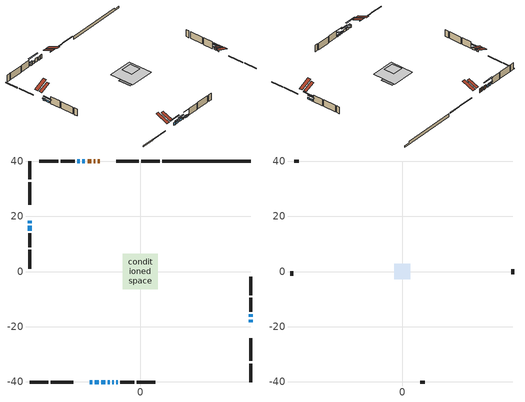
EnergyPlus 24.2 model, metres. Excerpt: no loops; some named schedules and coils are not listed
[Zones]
conditioned space
 floor adiabatic (AdiabaticFloorConstruction): -6.43,-6.43 -6.43,6.43 6.43,6.43 6.43,-6.43 z1.8
 floor foundation (Slab1 construction): -4.67,-3.35 -4.67,3.35 4.67,3.35 4.67,-3.35 z-1.04
 wall outside (RimJoist1 construction): 7.09,40.1 0.4,40.1 / -40.1,-40.1 -33.4,-40.1 / -40.1,40.1 -40.1,33.4 / 40.1,-40.1 40.1,-33.4 z0.58:0.88
 wall outside (RimJoist2 construction): -0.53,40.1 -8.71,40.1 / -32.48,-40.1 -24.3,-40.1 / -40.1,32.48 -40.1,24.3 / 40.1,-32.48 40.1,-24.3 z0.58:0.88
 wall outside (AdiabaticWallConstruction 1): -14.67,40.1 -15.34,40.1 / -16.27,40.1 -16.94,40.1 / -17.87,40.1 -19.14,40.1 z0.58:2.61
 wall outside (AdiabaticWallConstruction): 40.1,-18.34 40.1,-17.43 / 40.1,-16.5 40.1,-15.58 / -40.1,16.63 -40.1,14.8 z0.58:1.52; -18.34,-40.1 -17.45,-40.1 z0.58:2; -16.52,-40.1 -15.13,-40.1 z0.58:1.5; -20.07,40.1 -20.98,40.1 z0.58:2.11; -14.2,-40.1 -12.67,-40.1 z0.58:2.08; -40.1,18.34 -40.1,17.55 z0.58:1.4; -11.75,-40.1 -11.15,-40.1 z0.58:1.36; -21.91,40.1 -22.83,40.1 z0.58:1.65; -10.22,-40.1 -9.68,-40.1 / -8.76,-40.1 -8.22,-40.1 z0.58:1.47
 wall outside (Wall1 construction): -23.76,40.1 -28.85,40.1 / -7.29,-40.1 -2.2,-40.1 / -40.1,13.87 -40.1,8.77 / 40.1,-14.66 40.1,-9.56 z0.58:4.24
 wall outside (Wall2 construction): -29.78,40.1 -36.57,40.1 / -1.27,-40.1 5.52,-40.1 / -40.1,7.84 -40.1,1.06 / 40.1,-8.63 40.1,-1.84 z0.58:4.24
 wall foundation (FoundationWall1 construction): 8.02,40.1,-1.04 8.02,40.1,0.58 36.89,40.1,0.58 36.89,40.1,-0.23 40.1,40.1,-0.23 40.1,40.1,-1.04
 window (WindowConstruction): 40.1,-18.34 40.1,-17.43 z0.58:1.52
 window (WindowConstruction 6): -18.34,-40.1 -17.45,-40.1 z0.58:2
 window (WindowConstruction 7): -16.52,-40.1 -15.13,-40.1 z0.58:1.49
 window (WindowConstruction 8): -20.07,40.1 -20.98,40.1 z0.58:2.1
 window (WindowConstruction 9): -14.2,-40.1 -12.67,-40.1 z0.58:2.08
 window (WindowConstruction 1): -40.1,18.34 -40.1,17.56 z0.58:1.39
 window (WindowConstruction 2): -11.75,-40.1 -11.15,-40.1 z0.58:1.35
 window (WindowConstruction 3): -21.91,40.1 -22.83,40.1 z0.58:1.65
 window (WindowConstruction 10): -10.22,-40.1 -9.68,-40.1 z0.58:1.47
 window (WindowConstruction 11): -8.76,-40.1 -8.22,-40.1 z0.58:1.47
 window (WindowConstruction 4): 40.1,-16.5 40.1,-15.58 z0.58:1.52
 window (WindowConstruction 5): -40.1,16.63 -40.1,14.8 z0.58:1.52
 door (Door): -14.67,40.1 -15.34,40.1 z0.58:2.61
 door (Door 1): -16.27,40.1 -16.94,40.1 z0.58:2.61
 door (Door 2): -17.87,40.1 -19.14,40.1 z0.58:2.61
 ceiling adiabatic (AdiabaticFloorConstruction): 6.43,-6.43 6.43,6.43 -6.43,6.43 -6.43,-6.43 z1.8
 roof outside (Roof1 construction): -11.34,40.1,4.24 -11.34,33.83,6.85 -9.64,33.83,6.85 -9.64,40.1,4.24; -21.67,-40.1,4.24 -21.67,-33.83,6.85 -23.37,-33.83,6.85 -23.37,-40.1,4.24; -40.1,21.67,4.24 -33.83,21.67,6.85 -33.83,23.37,6.85 -40.1,23.37,4.24; 40.1,-21.67,4.24 33.83,-21.67,6.85 33.83,-23.37,6.85 40.1,-23.37,4.24
attic - vented
 floor to conditioned space (Floor1 construction Reversed): -2.82,-2.82 -2.82,2.82 2.82,2.82 2.82,-2.82 z4.24
 wall outside (Wall4 construction): -37.5,40.1 -39.17,40.1 / 6.45,-40.1 8.12,-40.1 / -40.1,0.13 -40.1,-1.55 / 40.1,-0.91 40.1,0.76 z0.58:4.24
 roof outside (Roof2 construction): -13.74,40.1,4.24 -13.74,34.68,6.5 -12.27,34.68,6.5 -12.27,40.1,4.24; -19.27,-40.1,4.24 -19.27,-34.68,6.5 -20.74,-34.68,6.5 -20.74,-40.1,4.24; -40.1,19.27,4.24 -34.68,19.27,6.5 -34.68,20.74,6.5 -40.1,20.74,4.24; 40.1,-19.27,4.24 34.68,-19.27,6.5 34.68,-20.74,6.5 40.1,-20.74,4.24
shading: 40.1,-15.2 40.1,-20.57 40.5,-20.57 40.5,-15.2 z3.75; -14.86,-40.1 -20.93,-40.1 -20.93,-40.47 -14.86,-40.47 z4.59; -14.06,-40.1 -17.59,-40.1 -17.59,-40.5 -14.06,-40.5 z2.56; -23.61,40.1 -17.45,40.1 -17.45,40.51 -23.61,40.51 z4.73; -11.6,-40.1 -15.27,-40.1 -15.27,-40.5 -11.6,-40.5 z3.15; -40.1,17.26 -40.1,18.64 -40.51,18.64 -40.51,17.26 z1.69; -10.95,-40.1 -11.95,-40.1 -11.95,-40.51 -10.95,-40.51 z1.56; -23.53,40.1 -21.21,40.1 -21.21,40.5 -23.53,40.5 z2.35; -9.48,-40.1 -10.42,-40.1 -10.42,-41.32 -9.48,-41.32 z1.67; -5.63,-40.1 -11.35,-40.1 -11.35,-40.25 -5.63,-40.25 z4.06; 40.1,-14.16 40.1,-17.92 40.51,-17.92 40.51,-14.16 z2.94; -40.1,13.38 -40.1,18.05 -40.51,18.05 -40.51,13.38 z2.94
[Building]
Building 1: Terrain=Suburbs
[Site:Location]
Lennoxville_QC: Latitude {deg}=45.37; Longitude {deg}=-71.82; Time Zone {hr}=-5; Elevation {m}=181; Keep Site Location Information=Yes
[Site:GroundTemperature:Shallow]
1.13419, -1.04782, -1.22257, -0.187089, 3.96977, 8.10726, 11.6942, 13.9665, 14.1596, 12.3115, 8.81593, 4.80536
[Site:WaterMainsTemperature]
Calculation Method=Schedule; Temperature Schedule=mains temperature schedule
[Material] Roughness=Rough; Thermal Absorptance=0.9
Name | Thickness {m} | Conductivity {W/m-K} | Density {kg/m3} | Specific Heat {J/kg-K} | Solar Absorptance | Visible Absorptance
asphalt or fiberglass shingles | 0.00635 | 0.162714 | 1121.4 | 1465.45 | 0.4 | 0.4
ceiling loosefill ins | 0.0846667 | 0.0480833 | 16.02 | 1046.75 | 0.7 | 0.7
ceiling stud and cavity | 0.1397 | 1.32221 | 65.682 | 1177.47 | 0.7 | 0.7
concrete 4.0 in. | 0.1016 | 1.803125 | 2242.8 | 837.4 | 0.7 | 0.7
concrete 8.0 in. | 0.2032 | 1.803125 | 2242.8 | 837.4 | 0.7 | 0.7
door material | 0.04445 | 0.053851 | 512.64 | 1214.23 | 0.7 | 0.7
door material 1 | 0.04445 | 0.188738 | 512.64 | 1214.23 | 0.7 | 0.7
floor covering | 0.0127 | 0.0433444 | 54.468 | 1339.84 | 0.6 | 0.6
floor rigid ins; wall rigid ins | 0.512978 | 0.029427 | 32.04 | 1214.23 | 0.7 | 0.7
floor stud and cavity | 0.1397 | 1.75129 | 37.0049 | 1207.88 | 0.7 | 0.7
furniture material conditioned space 1 | 0.1524 | 0.115458 | 640.8 | 1214.23 | 0.6 | 0.6
gypsum board | 0.0127 | 0.160291 | 801 | 837.4 | 0.6 | 0.6
osb sheathing 0.5 in. | 0.0127 | 0.115458 | 512.64 | 1214.23 | 0.7 | 0.7
osb sheathing 0.75 in. | 0.01905 | 0.115458 | 512.64 | 1214.23 | 0.7 | 0.7
rim joist stud and cavity | 0.0508 | 0.177588 | 50.32683 | 1063.81 | 0.6 | 0.6
rim joist stud and cavity 1 | 0.0508 | 0.648972 | 50.32683 | 1063.81 | 0.6 | 0.6
roof rigid ins | 0.051816 | 0.029427 | 32.04 | 1214.23 | 0.7 | 0.7
roof stud and cavity | 0.2032 | 1.115 | 78.34581 | 1123.46 | 0.7 | 0.7
wall stud and cavity | 0.1397 | 0.132452 | 139.0536 | 1170.24 | 0.7 | 0.7
wall stud and cavity 1 | 0.1397 | 0.168807 | 139.0536 | 1170.24 | 0.7 | 0.7
wall stud and cavity 2 | 0.0889 | 6.1454 | 50.32683 | 1063.81 | 0.6 | 0.6
wall stud and cavity 3 | 0.0889 | 0.380278 | 52.3479 | 1209.89 | 0.7 | 0.7
wall stud and cavity 4 | 0.0889 | 0.391764 | 83.0341 | 1211.67 | 0.7 | 0.7
wood siding | 0.0254 | 0.102417 | 544.68 | 1172.36 | 0.4 | 0.4
wood siding 1 | 0.00254 | 0.102417 | 544.68 | 1172.36 | 0.4 | 0.4
wood siding 2; wood siding 3; wood siding 4 | 0.0254 | 0.102417 | 544.68 | 1172.36 | 0.7 | 0.7
[WindowMaterial:SimpleGlazingSystem]
Name | U-Factor {W/m2-K} | Solar Heat Gain Coefficient
WindowMaterial | 2.77484 | 0.51
WindowMaterial 1 | 5.45202 | 0.7
WindowMaterial 2 | 3.30573 | 0.6
WindowMaterial 3 | 5.60873 | 0.73
WindowMaterial 4 | 2.88272 | 0.51
WindowMaterial 5 | 2.78165 | 0.55
WindowMaterial 6 | 2.78222 | 0.56
WindowMaterial 7 | 2.79017 | 0.6
WindowMaterial 8 | 2.992306 | 0.59
[Construction]
AdiabaticFloorConstruction: floor stud and cavity, floor rigid ins, osb sheathing 0.75 in., floor covering
AdiabaticWallConstruction: wood siding 3, wall rigid ins, wall stud and cavity 3, gypsum board
AdiabaticWallConstruction 1: wood siding 4, wall rigid ins, wall stud and cavity 3, gypsum board
Door: door material
Door 1; Door 2: door material 1
Floor1 construction Reversed: gypsum board, ceiling stud and cavity, ceiling loosefill ins
FoundationWall1 construction: concrete 8.0 in.
furniture construction conditioned space 1: furniture material conditioned space 1
PartitionWallConstruction: gypsum board, wall stud and cavity 4, gypsum board
RimJoist1 construction: wood siding 2, rim joist stud and cavity
RimJoist2 construction: wood siding 2, rim joist stud and cavity 1
Roof1 construction: asphalt or fiberglass shingles, roof rigid ins, osb sheathing 0.75 in., roof stud and cavity, gypsum board
Roof2 construction: asphalt or fiberglass shingles
Slab1 construction: concrete 4.0 in.
Wall1 construction: wood siding, osb sheathing 0.5 in., wall stud and cavity, gypsum board
Wall2 construction: wood siding, osb sheathing 0.5 in., wall stud and cavity 1, gypsum board
Wall4 construction: wood siding 1, wall stud and cavity 2
WindowConstruction; WindowConstruction 4: WindowMaterial
WindowConstruction 1: WindowMaterial 1
WindowConstruction 10; WindowConstruction 11: WindowMaterial 8
WindowConstruction 2: WindowMaterial 2
WindowConstruction 3: WindowMaterial 3
WindowConstruction 5: WindowMaterial 4
WindowConstruction 6; WindowConstruction 7: WindowMaterial 5
WindowConstruction 8: WindowMaterial 6
WindowConstruction 9: WindowMaterial 7
[Zone] Multiplier=1; Part of Total Floor Area=Yes
Name | Volume {m3}
attic - vented | 11.544
conditioned space | 452.3
[Space]
Name | Zone | Volume {m3}
attic - vented 1 | attic - vented | 11.544
conditioned space 1 | conditioned space | 452.3
[ZoneInfiltration:EffectiveLeakageArea]
infil attic - vented 1: Zone or Space=attic - vented 1; Schedule=Always On Discrete; Effective Air Leakage Area {cm2}=1366.71; Stack Coefficient=0.000411545; Wind Coefficient=1.37066e-05
[ZoneMixing]
whole house fan mix: Zone or Space=attic - vented; Schedule=Always On Continuous; Design Flow Rate Calculation Method=Flow/Zone; Design Flow Rate {m3/s}=0; Source Zone or Space=conditioned space
[SurfaceProperty:ExposedFoundationPerimeter]
Slab1: Exposed Perimeter Calculation Method=TotalExposedPerimeter; Total Exposed Perimeter {m}=32.08
[InternalMass] Zone or ZoneList=conditioned space; Space or SpaceList=conditioned space 1
Name | Construction | Surface Area {m2}
furniture mass conditioned space 1 | furniture construction conditioned space 1 | 91.2016
partition wall mass | PartitionWallConstruction | 228.004
[Lights]
interior lighting: Zone or ZoneList or Space or SpaceList=conditioned space 1; Schedule=interior lighting schedule; Design Level Calculation Method=LightingLevel; Lighting Level {W}=343.2; Return Air Fraction=0; Fraction Radiant=0.6; Fraction Visible=0.2; Fraction Replaceable=1
[People]
occupants: Zone or ZoneList or Space or SpaceList=conditioned space 1; Number of People Schedule=occupants schedule; Number of People Calculation Method=People; Number of People=3; Fraction Radiant=0.314171; Sensible Heat Fraction=0.56303; Activity Level Schedule=occupants activity schedule; Carbon Dioxide Generation Rate {m3/s-W}=0; Enable ASHRAE 55 Comfort Warnings=No; Mean Radiant Temperature Calculation Type=EnclosureAveraged
[ElectricEquipment] Zone or ZoneList or Space or SpaceList=conditioned space 1; Design Level Calculation Method=EquipmentLevel
Name | Schedule | Design Level {W} | Fraction Latent | Fraction Radiant | Fraction Lost
clothes dryer | clothes dryer schedule | 140.772 | 0.015 | 0.081 | 0.85
clothes washer | clothes washer schedule | 32.1985 | 0.03 | 0.162 | 0.7
cooking range | cooking range schedule | 215.147 | 0.08 | 0.432 | 0.2
dishwasher | dishwasher schedule | 66.8632 | 0.3 | 0.18 | 0.4
fridge | fridge schedule | 72.9452 | 0 | 0.6 | 0
mech vent house fan | mech vent house fan schedule | 0 | 0 | 0 | 1
mech vent house fan cfis | mech vent house fan cfis schedule | 0 | 0 | 0 | 0
mech vent range fan 0 | mech vent range fan 0 schedule | 57 | 0 | 0 | 1
misc plug loads | misc plug loads schedule | 494.7 | 0.045 | 0.513 | 0.1
whole house fan | Always On Discrete | 0 | 0 | 0 | 1
[OtherEquipment] Zone or ZoneList or Space or SpaceList=conditioned space 1; Design Level Calculation Method=EquipmentLevel
Name | Fuel Type | Schedule | Design Level {W} | Fraction Latent | Fraction Radiant | Fraction Lost
clothes dryer 1 | Electricity | clothes dryer schedule | 0 | 0.015 | 0.081 | 0.85
cooking range 1 | Electricity | cooking range schedule | 0 | 0.08 | 0.432 | 0.2
general water use latent | None | general water use schedule | 62.594 | 1 | 0 | 0
general water use sensible | None | general water use schedule | -61.6891 | 0 | 0.6 | 0
mech vent house fan latent load | None | Always On Discrete | 0 | 1 | 0 | 0
mech vent house fan sensible load | None | Always On Discrete | 0 | 0 | 0 | 0
water heater energy adjustment1 | Electricity | Always On Discrete | 0.01 | 0 | 0 | 1
[ZoneInfiltration:DesignFlowRate] Zone or ZoneList or Space or SpaceList=conditioned space 1; Schedule=Always On Discrete; Design Flow Rate Calculation Method=Flow/Zone; Design Flow Rate {m3/s}=0
infil flow; natural vent flow; whole house fan flow
[ZoneControl:Thermostat]
conditioned space Thermostat: Zone or ZoneList=conditioned space; Control Type Schedule=conditioned space Thermostat Schedule; Control 1=conditioned space temperature setpoint; Temperature Difference Between Cutout And Setpoint {deltaC}=0
[ThermostatSetpoint:DualSetpoint]
conditioned space temperature setpoint: Heating Setpoint Temperature Schedule=heating setpoint; Cooling Setpoint Temperature Schedule=cooling setpoint
[AirLoopHVAC:UnitarySystem]
unit heater unitary system: Control Type=Load; Controlling Zone or Thermostat Location=conditioned space; Dehumidification Control Type=None; Availability Schedule=Always On Discrete; Supply Fan=unit heater supply fan; Fan Placement=BlowThrough; Supply Air Fan Operating Mode Schedule=unit heater auto fan schedule; Heating Coil=unit heater htg coil; DX Heating Coil Sizing Ratio=1; Use DOAS DX Cooling Coil=No; Minimum Supply Air Temperature {C}=2; Latent Load Control=SensibleOnlyLoadControl; Cooling Supply Air Flow Rate Method=None; Heating Supply Air Flow Rate Method=SupplyAirFlowRate; Heating Supply Air Flow Rate {m3/s}=1.29266; No Load Supply Air Flow Rate Method=SupplyAirFlowRate; No Load Supply Air Flow Rate {m3/s}=0; No Load Supply Air Flow Rate Control Set To Low Speed=Yes; Maximum Supply Air Temperature {C}=48.8889; Maximum Outdoor Dry-Bulb Temperature for Supplemental Heater Operation {C}=21; Ancillary On-Cycle Electric Power {W}=0; Ancillary Off-Cycle Electric Power {W}=0
[Zone equipment]
conditioned space: unit heater unitary system, electric baseboard
[Foundation:Kiva]
Foundation Kiva 1: Initial Indoor Air Temperature {C}=18; Wall Height Above Grade {m}=0.580004; Wall Depth Below Slab {m}=0.2032
[Foundation:Kiva:Settings]
Soil Conductivity {W/m-K}=0.849921; Soil Density {kg/m3}=1842.3; Soil Specific Heat {J/kg-K}=418.7; Ground Solar Absorptivity=0.9; Ground Thermal Absorptivity=0.9; Ground Surface Roughness {m}=0.03; Far-Field Width {m}=40; Deep-Ground Boundary Condition=ZeroFlux; Deep-Ground Depth {m}=40; Minimum Cell Dimension {m}=0.2; Maximum Cell Growth Coefficient=3; Simulation Timestep=Timestep
[Exterior:Lights]
exterior lighting: Schedule=exterior lighting schedule; Design Level {W}=75.6
[EnergyManagementSystem:Sensor] Output:Variable or Output:Meter Index Key=conditioned space
Name | Output:Variable or Output:Meter
conditioned_space_clg_unmet_s | Zone Cooling Setpoint Not Met Time
conditioned_space_htg_unmet_s | Zone Heating Setpoint Not Met Time
fridge_tin_s; tin_s; tin_s_1 | Zone Mean Air Temperature
tout_s | Zone Outdoor Air Drybulb Temperature
win_s | Zone Air Humidity Ratio
[Schedule:Constant]
Name | Hourly Value
Always On Continuous; mech vent house fan schedule; mech vent house fan cfis schedule; Always On Discrete | 1
occupants activity schedule | 117.228
fridge schedule; unit heater auto fan schedule | 0
[Schedule:Week:Daily]
interior lighting schedule Week Rule - Jan1-Jan27: interior lighting schedule day, interior lighting schedule day, interior lighting schedule day, interior lighting schedule day, interior lighting schedule day, interior lighting schedule day, interior lighting schedule day, interior lighting schedule default day, interior lighting schedule default day, interior lighting schedule default day, interior lighting schedule default day, interior lighting schedule default day
interior lighting schedule Week Rule - Jan28-Feb3: interior lighting schedule day, interior lighting schedule day, interior lighting schedule day, interior lighting schedule day, interior lighting schedule day 1, interior lighting schedule day 1, interior lighting schedule day 1, interior lighting schedule default day, interior lighting schedule default day, interior lighting schedule default day, interior lighting schedule default day, interior lighting schedule default day
interior lighting schedule Week Rule - Feb4-Feb24: interior lighting schedule day 1, interior lighting schedule day 1, interior lighting schedule day 1, interior lighting schedule day 1, interior lighting schedule day 1, interior lighting schedule day 1, interior lighting schedule day 1, interior lighting schedule default day, interior lighting schedule default day, interior lighting schedule default day, interior lighting schedule default day, interior lighting schedule default day
interior lighting schedule Week Rule - Feb25-Mar3: interior lighting schedule day 1, interior lighting schedule day 1, interior lighting schedule day 1, interior lighting schedule day 1, interior lighting schedule day 2, interior lighting schedule day 2, interior lighting schedule day 2, interior lighting schedule default day, interior lighting schedule default day, interior lighting schedule default day, interior lighting schedule default day, interior lighting schedule default day
interior lighting schedule Week Rule - Mar4-Mar31: interior lighting schedule day 2, interior lighting schedule day 2, interior lighting schedule day 2, interior lighting schedule day 2, interior lighting schedule day 2, interior lighting schedule day 2, interior lighting schedule day 2, interior lighting schedule default day, interior lighting schedule default day, interior lighting schedule default day, interior lighting schedule default day, interior lighting schedule default day
interior lighting schedule Week Rule - Apr1-Apr28: interior lighting schedule day 3, interior lighting schedule day 3, interior lighting schedule day 3, interior lighting schedule day 3, interior lighting schedule day 3, interior lighting schedule day 3, interior lighting schedule day 3, interior lighting schedule default day, interior lighting schedule default day, interior lighting schedule default day, interior lighting schedule default day, interior lighting schedule default day
interior lighting schedule Week Rule - Apr29-May5: interior lighting schedule day 3, interior lighting schedule day 3, interior lighting schedule day 4, interior lighting schedule day 4, interior lighting schedule day 4, interior lighting schedule day 4, interior lighting schedule day 4, interior lighting schedule default day, interior lighting schedule default day, interior lighting schedule default day, interior lighting schedule default day, interior lighting schedule default day
interior lighting schedule Week Rule - May6-May26: interior lighting schedule day 4, interior lighting schedule day 4, interior lighting schedule day 4, interior lighting schedule day 4, interior lighting schedule day 4, interior lighting schedule day 4, interior lighting schedule day 4, interior lighting schedule default day, interior lighting schedule default day, interior lighting schedule default day, interior lighting schedule default day, interior lighting schedule default day
interior lighting schedule Week Rule - May27-Jun2: interior lighting schedule day 4, interior lighting schedule day 4, interior lighting schedule day 4, interior lighting schedule day 4, interior lighting schedule day 4, interior lighting schedule day 5, interior lighting schedule day 5, interior lighting schedule default day, interior lighting schedule default day, interior lighting schedule default day, interior lighting schedule default day, interior lighting schedule default day
interior lighting schedule Week Rule - Jun3-Jun30: interior lighting schedule day 5, interior lighting schedule day 5, interior lighting schedule day 5, interior lighting schedule day 5, interior lighting schedule day 5, interior lighting schedule day 5, interior lighting schedule day 5, interior lighting schedule default day, interior lighting schedule default day, interior lighting schedule default day, interior lighting schedule default day, interior lighting schedule default day
interior lighting schedule Week Rule - Jul1-Jul28: interior lighting schedule day 6, interior lighting schedule day 6, interior lighting schedule day 6, interior lighting schedule day 6, interior lighting schedule day 6, interior lighting schedule day 6, interior lighting schedule day 6, interior lighting schedule default day, interior lighting schedule default day, interior lighting schedule default day, interior lighting schedule default day, interior lighting schedule default day
interior lighting schedule Week Rule - Jul29-Aug4: interior lighting schedule day 6, interior lighting schedule day 6, interior lighting schedule day 6, interior lighting schedule day 7, interior lighting schedule day 7, interior lighting schedule day 7, interior lighting schedule day 7, interior lighting schedule default day, interior lighting schedule default day, interior lighting schedule default day, interior lighting schedule default day, interior lighting schedule default day
interior lighting schedule Week Rule - Aug5-Aug25: interior lighting schedule day 7, interior lighting schedule day 7, interior lighting schedule day 7, interior lighting schedule day 7, interior lighting schedule day 7, interior lighting schedule day 7, interior lighting schedule day 7, interior lighting schedule default day, interior lighting schedule default day, interior lighting schedule default day, interior lighting schedule default day, interior lighting schedule default day
interior lighting schedule Week Rule - Aug26-Sep1: interior lighting schedule day 7, interior lighting schedule day 7, interior lighting schedule day 7, interior lighting schedule day 7, interior lighting schedule day 7, interior lighting schedule day 7, interior lighting schedule day 8, interior lighting schedule default day, interior lighting schedule default day, interior lighting schedule default day, interior lighting schedule default day, interior lighting schedule default day
interior lighting schedule Week Rule - Sep2-Sep29: interior lighting schedule day 8, interior lighting schedule day 8, interior lighting schedule day 8, interior lighting schedule day 8, interior lighting schedule day 8, interior lighting schedule day 8, interior lighting schedule day 8, interior lighting schedule default day, interior lighting schedule default day, interior lighting schedule default day, interior lighting schedule default day, interior lighting schedule default day
interior lighting schedule Week Rule - Sep30-Oct6: interior lighting schedule day 8, interior lighting schedule day 9, interior lighting schedule day 9, interior lighting schedule day 9, interior lighting schedule day 9, interior lighting schedule day 9, interior lighting schedule day 9, interior lighting schedule default day, interior lighting schedule default day, interior lighting schedule default day, interior lighting schedule default day, interior lighting schedule default day
interior lighting schedule Week Rule - Oct7-Oct27: interior lighting schedule day 9, interior lighting schedule day 9, interior lighting schedule day 9, interior lighting schedule day 9, interior lighting schedule day 9, interior lighting schedule day 9, interior lighting schedule day 9, interior lighting schedule default day, interior lighting schedule default day, interior lighting schedule default day, interior lighting schedule default day, interior lighting schedule default day
interior lighting schedule Week Rule - Oct28-Nov3: interior lighting schedule day 9, interior lighting schedule day 9, interior lighting schedule day 9, interior lighting schedule day 9, interior lighting schedule day 10, interior lighting schedule day 10, interior lighting schedule day 10, interior lighting schedule default day, interior lighting schedule default day, interior lighting schedule default day, interior lighting schedule default day, interior lighting schedule default day
interior lighting schedule Week Rule - Nov4-Nov24: interior lighting schedule day 10, interior lighting schedule day 10, interior lighting schedule day 10, interior lighting schedule day 10, interior lighting schedule day 10, interior lighting schedule day 10, interior lighting schedule day 10, interior lighting schedule default day, interior lighting schedule default day, interior lighting schedule default day, interior lighting schedule default day, interior lighting schedule default day
interior lighting schedule Week Rule - Nov25-Dec1: interior lighting schedule day 10, interior lighting schedule day 10, interior lighting schedule day 10, interior lighting schedule day 10, interior lighting schedule day 10, interior lighting schedule day 10, interior lighting schedule day 11, interior lighting schedule default day, interior lighting schedule default day, interior lighting schedule default day, interior lighting schedule default day, interior lighting schedule default day
interior lighting schedule Week Rule - Dec2-Dec31: interior lighting schedule day 11, interior lighting schedule day 11, interior lighting schedule day 11, interior lighting schedule day 11, interior lighting schedule day 11, interior lighting schedule day 11, interior lighting schedule day 11, interior lighting schedule default day, interior lighting schedule default day, interior lighting schedule default day, interior lighting schedule default day, interior lighting schedule default day
occupants schedule Week Rule - Jan1-Dec31: occupants schedule day, occupants schedule day, occupants schedule day, occupants schedule day, occupants schedule day, occupants schedule day, occupants schedule day, occupants schedule default day, occupants schedule default day, occupants schedule default day, occupants schedule default day, occupants schedule default day
clothes dryer schedule Week Rule - Jan1-Dec31: clothes dryer schedule day, clothes dryer schedule day, clothes dryer schedule day, clothes dryer schedule day, clothes dryer schedule day, clothes dryer schedule day, clothes dryer schedule day, clothes dryer schedule default day, clothes dryer schedule default day, clothes dryer schedule default day, clothes dryer schedule default day, clothes dryer schedule default day
clothes washer schedule Week Rule - Jan1-Dec31: clothes washer schedule day, clothes washer schedule day, clothes washer schedule day, clothes washer schedule day, clothes washer schedule day, clothes washer schedule day, clothes washer schedule day, clothes washer schedule default day, clothes washer schedule default day, clothes washer schedule default day, clothes washer schedule default day, clothes washer schedule default day
cooking range schedule Week Rule - Jan1-Dec31: cooking range schedule day, cooking range schedule day, cooking range schedule day, cooking range schedule day, cooking range schedule day, cooking range schedule day, cooking range schedule day, cooking range schedule default day, cooking range schedule default day, cooking range schedule default day, cooking range schedule default day, cooking range schedule default day
dishwasher schedule Week Rule - Jan1-Dec31: dishwasher schedule day, dishwasher schedule day, dishwasher schedule day, dishwasher schedule day, dishwasher schedule day, dishwasher schedule day, dishwasher schedule day, dishwasher schedule default day, dishwasher schedule default day, dishwasher schedule default day, dishwasher schedule default day, dishwasher schedule default day
mech vent range fan 0 schedule Week Rule - Jan1-Dec31: mech vent range fan 0 schedule day, mech vent range fan 0 schedule day, mech vent range fan 0 schedule day, mech vent range fan 0 schedule day, mech vent range fan 0 schedule day, mech vent range fan 0 schedule day, mech vent range fan 0 schedule day, mech vent range fan 0 schedule default day, mech vent range fan 0 schedule default day, mech vent range fan 0 schedule default day, mech vent range fan 0 schedule default day, mech vent range fan 0 schedule default day
misc plug loads schedule Week Rule - Jan1-Dec31: misc plug loads schedule day, misc plug loads schedule day, misc plug loads schedule day, misc plug loads schedule day, misc plug loads schedule day, misc plug loads schedule day, misc plug loads schedule day, misc plug loads schedule default day, misc plug loads schedule default day, misc plug loads schedule default day, misc plug loads schedule default day, misc plug loads schedule default day
general water use schedule Week Rule - Jan1-Dec31: general water use schedule day, general water use schedule day, general water use schedule day, general water use schedule day, general water use schedule day, general water use schedule day, general water use schedule day, general water use schedule default day, general water use schedule default day, general water use schedule default day, general water use schedule default day, general water use schedule default day
exterior lighting schedule Week Rule - Jan1-Jan27: exterior lighting schedule day, exterior lighting schedule day, exterior lighting schedule day, exterior lighting schedule day, exterior lighting schedule day, exterior lighting schedule day, exterior lighting schedule day, exterior lighting schedule default day, exterior lighting schedule default day, exterior lighting schedule default day, exterior lighting schedule default day, exterior lighting schedule default day
exterior lighting schedule Week Rule - Jan28-Feb3: exterior lighting schedule day, exterior lighting schedule day, exterior lighting schedule day, exterior lighting schedule day, exterior lighting schedule day 1, exterior lighting schedule day 1, exterior lighting schedule day 1, exterior lighting schedule default day, exterior lighting schedule default day, exterior lighting schedule default day, exterior lighting schedule default day, exterior lighting schedule default day
exterior lighting schedule Week Rule - Feb4-Feb24: exterior lighting schedule day 1, exterior lighting schedule day 1, exterior lighting schedule day 1, exterior lighting schedule day 1, exterior lighting schedule day 1, exterior lighting schedule day 1, exterior lighting schedule day 1, exterior lighting schedule default day, exterior lighting schedule default day, exterior lighting schedule default day, exterior lighting schedule default day, exterior lighting schedule default day
exterior lighting schedule Week Rule - Feb25-Mar3: exterior lighting schedule day 1, exterior lighting schedule day 1, exterior lighting schedule day 1, exterior lighting schedule day 1, exterior lighting schedule day 2, exterior lighting schedule day 2, exterior lighting schedule day 2, exterior lighting schedule default day, exterior lighting schedule default day, exterior lighting schedule default day, exterior lighting schedule default day, exterior lighting schedule default day
exterior lighting schedule Week Rule - Mar4-Mar31: exterior lighting schedule day 2, exterior lighting schedule day 2, exterior lighting schedule day 2, exterior lighting schedule day 2, exterior lighting schedule day 2, exterior lighting schedule day 2, exterior lighting schedule day 2, exterior lighting schedule default day, exterior lighting schedule default day, exterior lighting schedule default day, exterior lighting schedule default day, exterior lighting schedule default day
exterior lighting schedule Week Rule - Apr1-Apr28: exterior lighting schedule day 3, exterior lighting schedule day 3, exterior lighting schedule day 3, exterior lighting schedule day 3, exterior lighting schedule day 3, exterior lighting schedule day 3, exterior lighting schedule day 3, exterior lighting schedule default day, exterior lighting schedule default day, exterior lighting schedule default day, exterior lighting schedule default day, exterior lighting schedule default day
exterior lighting schedule Week Rule - Apr29-May5: exterior lighting schedule day 3, exterior lighting schedule day 3, exterior lighting schedule day 4, exterior lighting schedule day 4, exterior lighting schedule day 4, exterior lighting schedule day 4, exterior lighting schedule day 4, exterior lighting schedule default day, exterior lighting schedule default day, exterior lighting schedule default day, exterior lighting schedule default day, exterior lighting schedule default day
exterior lighting schedule Week Rule - May6-May26: exterior lighting schedule day 4, exterior lighting schedule day 4, exterior lighting schedule day 4, exterior lighting schedule day 4, exterior lighting schedule day 4, exterior lighting schedule day 4, exterior lighting schedule day 4, exterior lighting schedule default day, exterior lighting schedule default day, exterior lighting schedule default day, exterior lighting schedule default day, exterior lighting schedule default day
exterior lighting schedule Week Rule - May27-Jun2: exterior lighting schedule day 4, exterior lighting schedule day 4, exterior lighting schedule day 4, exterior lighting schedule day 4, exterior lighting schedule day 4, exterior lighting schedule day 5, exterior lighting schedule day 5, exterior lighting schedule default day, exterior lighting schedule default day, exterior lighting schedule default day, exterior lighting schedule default day, exterior lighting schedule default day
exterior lighting schedule Week Rule - Jun3-Jun30: exterior lighting schedule day 5, exterior lighting schedule day 5, exterior lighting schedule day 5, exterior lighting schedule day 5, exterior lighting schedule day 5, exterior lighting schedule day 5, exterior lighting schedule day 5, exterior lighting schedule default day, exterior lighting schedule default day, exterior lighting schedule default day, exterior lighting schedule default day, exterior lighting schedule default day
exterior lighting schedule Week Rule - Jul1-Jul28: exterior lighting schedule day 6, exterior lighting schedule day 6, exterior lighting schedule day 6, exterior lighting schedule day 6, exterior lighting schedule day 6, exterior lighting schedule day 6, exterior lighting schedule day 6, exterior lighting schedule default day, exterior lighting schedule default day, exterior lighting schedule default day, exterior lighting schedule default day, exterior lighting schedule default day
exterior lighting schedule Week Rule - Jul29-Aug4: exterior lighting schedule day 6, exterior lighting schedule day 6, exterior lighting schedule day 6, exterior lighting schedule day 7, exterior lighting schedule day 7, exterior lighting schedule day 7, exterior lighting schedule day 7, exterior lighting schedule default day, exterior lighting schedule default day, exterior lighting schedule default day, exterior lighting schedule default day, exterior lighting schedule default day
exterior lighting schedule Week Rule - Aug5-Aug25: exterior lighting schedule day 7, exterior lighting schedule day 7, exterior lighting schedule day 7, exterior lighting schedule day 7, exterior lighting schedule day 7, exterior lighting schedule day 7, exterior lighting schedule day 7, exterior lighting schedule default day, exterior lighting schedule default day, exterior lighting schedule default day, exterior lighting schedule default day, exterior lighting schedule default day
[Schedule:Year]
interior lighting schedule: interior lighting schedule Week Rule - Jan1-Jan27, 1, 1, 1, 27, interior lighting schedule Week Rule - Jan28-Feb3, 1, 28, 2, 3, interior lighting schedule Week Rule - Feb4-Feb24, 2, 4, 2, 24, interior lighting schedule Week Rule - Feb25-Mar3, 2, 25, 3, 3, interior lighting schedule Week Rule - Mar4-Mar31, 3, 4, 3, 31, interior lighting schedule Week Rule - Apr1-Apr28, 4, 1, 4, 28, interior lighting schedule Week Rule - Apr29-May5, 4, 29, 5, 5, interior lighting schedule Week Rule - May6-May26, 5, 6, 5, 26, interior lighting schedule Week Rule - May27-Jun2, 5, 27, 6, 2, interior lighting schedule Week Rule - Jun3-Jun30, 6, 3, 6, 30, interior lighting schedule Week Rule - Jul1-Jul28, 7, 1, 7, 28, interior lighting schedule Week Rule - Jul29-Aug4, 7, 29, 8, 4, interior lighting schedule Week Rule - Aug5-Aug25, 8, 5, 8, 25, interior lighting schedule Week Rule - Aug26-Sep1, 8, 26, 9, 1, interior lighting schedule Week Rule - Sep2-Sep29, 9, 2, 9, 29, interior lighting schedule Week Rule - Sep30-Oct6, 9, 30, 10, 6, interior lighting schedule Week Rule - Oct7-Oct27, 10, 7, 10, 27, interior lighting schedule Week Rule - Oct28-Nov3, 10, 28, 11, 3, interior lighting schedule Week Rule - Nov4-Nov24, 11, 4, 11, 24, interior lighting schedule Week Rule - Nov25-Dec1, 11, 25, 12, 1, interior lighting schedule Week Rule - Dec2-Dec31, 12, 2, 12, 31
occupants schedule: occupants schedule Week Rule - Jan1-Dec31, 1, 1, 12, 31
clothes dryer schedule: clothes dryer schedule Week Rule - Jan1-Dec31, 1, 1, 12, 31
clothes washer schedule: clothes washer schedule Week Rule - Jan1-Dec31, 1, 1, 12, 31
cooking range schedule: cooking range schedule Week Rule - Jan1-Dec31, 1, 1, 12, 31
dishwasher schedule: dishwasher schedule Week Rule - Jan1-Dec31, 1, 1, 12, 31
mech vent range fan 0 schedule: mech vent range fan 0 schedule Week Rule - Jan1-Dec31, 1, 1, 12, 31
misc plug loads schedule: misc plug loads schedule Week Rule - Jan1-Dec31, 1, 1, 12, 31
general water use schedule: general water use schedule Week Rule - Jan1-Dec31, 1, 1, 12, 31
exterior lighting schedule: exterior lighting schedule Week Rule - Jan1-Jan27, 1, 1, 1, 27, exterior lighting schedule Week Rule - Jan28-Feb3, 1, 28, 2, 3, exterior lighting schedule Week Rule - Feb4-Feb24, 2, 4, 2, 24, exterior lighting schedule Week Rule - Feb25-Mar3, 2, 25, 3, 3, exterior lighting schedule Week Rule - Mar4-Mar31, 3, 4, 3, 31, exterior lighting schedule Week Rule - Apr1-Apr28, 4, 1, 4, 28, exterior lighting schedule Week Rule - Apr29-May5, 4, 29, 5, 5, exterior lighting schedule Week Rule - May6-May26, 5, 6, 5, 26, exterior lighting schedule Week Rule - May27-Jun2, 5, 27, 6, 2, exterior lighting schedule Week Rule - Jun3-Jun30, 6, 3, 6, 30, exterior lighting schedule Week Rule - Jul1-Jul28, 7, 1, 7, 28, exterior lighting schedule Week Rule - Jul29-Aug4, 7, 29, 8, 4, exterior lighting schedule Week Rule - Aug5-Aug25, 8, 5, 8, 25, exterior lighting schedule Week Rule - Aug26-Sep1, 8, 26, 9, 1, exterior lighting schedule Week Rule - Sep2-Sep29, 9, 2, 9, 29, exterior lighting schedule Week Rule - Sep30-Oct6, 9, 30, 10, 6, exterior lighting schedule Week Rule - Oct7-Oct27, 10, 7, 10, 27, exterior lighting schedule Week Rule - Oct28-Nov3, 10, 28, 11, 3, exterior lighting schedule Week Rule - Nov4-Nov24, 11, 4, 11, 24, exterior lighting schedule Week Rule - Nov25-Dec1, 11, 25, 12, 1, exterior lighting schedule Week Rule - Dec2-Dec31, 12, 2, 12, 31
[Schedule:Compact]
conditioned space Thermostat Schedule: Through: 12/31, For: AllDays, Until: 24:00, 4
mains temperature schedule: Through: 01/01, For: AllDays, Until: 24:00, 5.95333, Through: 01/02, For: AllDays, Until: 24:00, 5.88111, Through: 01/03, For: AllDays, Until: 24:00, 5.81, Through: 01/04, For: AllDays, Until: 24:00, 5.74, Through: 01/05, For: AllDays, Until: 24:00, 5.67111, Through: 01/06, For: AllDays, Until: 24:00, 5.60333, Through: 01/07, For: AllDays, Until: 24:00, 5.53667, Through: 01/08, For: AllDays, Until: 24:00, 5.47111, Through: 01/09, For: AllDays, Until: 24:00, 5.40722, Through: 01/10, For: AllDays, Until: 24:00, 5.34444, Through: 01/11, For: AllDays, Until: 24:00, 5.28278, Through: 01/12, For: AllDays, Until: 24:00, 5.22278, Through: 01/13, For: AllDays, Until: 24:00, 5.16333, Through: 01/14, For: AllDays, Until: 24:00, 5.10611, Through: 01/15, For: AllDays, Until: 24:00, 5.04944, Through: 01/16, For: AllDays, Until: 24:00, 4.995, Through: 01/17, For: AllDays, Until: 24:00, 4.94111, Through: 01/18, For: AllDays, Until: 24:00, 4.88889, Through: 01/19, For: AllDays, Until: 24:00, 4.83833, Through: 01/20, For: AllDays, Until: 24:00, 4.78889, Through: 01/21, For: AllDays, Until: 24:00, 4.74111, Through: 01/22, For: AllDays, Until: 24:00, 4.69444, Through: 01/23, For: AllDays, Until: 24:00, 4.64944, Through: 01/24, For: AllDays, Until: 24:00, 4.60611, Through: 01/25, For: AllDays, Until: 24:00, 4.56389, Through: 01/26, For: AllDays, Until: 24:00, 4.52333, Through: 01/27, For: AllDays, Until: 24:00, 4.48444, Through: 01/28, For: AllDays, Until: 24:00, 4.44722, Through: 01/29, For: AllDays, Until: 24:00, 4.41111, Through: 01/30, For: AllDays, Until: 24:00, 4.37667, Through: 01/31, For: AllDays, Until: 24:00, 4.34389, Through: 02/01, For: AllDays, Until: 24:00, 4.31278, Through: 02/02, For: AllDays, Until: 24:00, 4.28278, Through: 02/03, For: AllDays, Until: 24:00, 4.255, Through: 02/04, For: AllDays, Until: 24:00, 4.22833, Through: 02/05, For: AllDays, Until: 24:00, 4.20333, Through: 02/06, For: AllDays, Until: 24:00, 4.18, Through: 02/07, For: AllDays, Until: 24:00, 4.15833, Through: 02/08, For: AllDays, Until: 24:00, 4.13833, Through: 02/09, For: AllDays, Until: 24:00, 4.12, Through: 02/10, For: AllDays, Until: 24:00, 4.10333, Through: 02/11, For: AllDays, Until: 24:00, 4.08833, Through: 02/12, For: AllDays, Until: 24:00, 4.07444, Through: 02/13, For: AllDays, Until: 24:00, 4.06278, Through: 02/14, For: AllDays, Until: 24:00, 4.05278, Through: 02/15, For: AllDays, Until: 24:00, 4.04389, Through: 02/16, For: AllDays, Until: 24:00, 4.03722, Through: 02/17, For: AllDays, Until: 24:00, 4.03167, Through: 02/18, For: AllDays, Until: 24:00, 4.02833, Through: 02/19, For: AllDays, Until: 24:00, 4.02667, Through: 02/20, For: AllDays, Until: 24:00, 4.02611, Through: 02/21, For: AllDays, Until: 24:00, 4.02778, Through: 02/22, For: AllDays, Until: 24:00, 4.03056, Through: 02/23, For: AllDays, Until: 24:00, 4.03556, Through: 02/24, For: AllDays, Until: 24:00, 4.04167, Through: 02/25, For: AllDays, Until: 24:00, 4.05, Through: 02/26, For: AllDays, Until: 24:00, 4.05944, Through: 02/27, For: AllDays, Until: 24:00, 4.07111, Through: 02/28, For: AllDays, Until: 24:00, 4.08389, Through: 03/01, For: AllDays, Until: 24:00, 4.09833, Through: 03/02, For: AllDays, Until: 24:00, 4.115, Through: 03/03, For: AllDays, Until: 24:00, 4.13278, Through: 03/04, For: AllDays, Until: 24:00, 4.15222, Through: 03/05, For: AllDays, Until: 24:00, 4.17333, Through: 03/06, For: AllDays, Until: 24:00, 4.19611, Through: 03/07, For: AllDays, Until: 24:00, 4.22056, Through: 03/08, For: AllDays, Until: 24:00, 4.24667, Through: 03/09, For: AllDays, Until: 24:00, 4.27444, Through: 03/10, For: AllDays, Until: 24:00, 4.30389, Through: 03/11, For: AllDays, Until: 24:00, 4.33444, Through: 03/12, For: AllDays, Until: 24:00, 4.36667, Through: 03/13, For: AllDays, Until: 24:00, 4.40056, Through: 03/14, For: AllDays, Until: 24:00, 4.43611, Through: 03/15, For: AllDays, Until: 24:00, 4.47333, Through: 03/16, For: AllDays, Until: 24:00, 4.51167, Through: 03/17, For: AllDays, Until: 24:00, 4.55167, Through: 03/18, For: AllDays, Until: 24:00, 4.59333, Through: 03/19, For: AllDays, Until: 24:00, 4.63667, Through: 03/20, For: AllDays, Until: 24:00, 4.68111, Through: 03/21, For: AllDays, Until: 24:00, 4.72722, Through: 03/22, For: AllDays, Until: 24:00, 4.77444, Through: 03/23, For: AllDays, Until: 24:00, 4.82333, Through: 03/24, For: AllDays, Until: 24:00, 4.87389, Through: 03/25, For: AllDays, Until: 24:00, 4.92556, Through: 03/26, For: AllDays, Until: 24:00, 4.97889, Through: 03/27, For: AllDays, Until: 24:00, 5.03333, Through: 03/28, For: AllDays, Until: 24:00, 5.08889, Through: 03/29, For: AllDays, Until: 24:00, 5.14611, Through: 03/30, For: AllDays, Until: 24:00, 5.205, Through: 03/31, For: AllDays, Until: 24:00, 5.26444, Through: 04/01, For: AllDays, Until: 24:00, 5.32611, Through: 04/02, For: AllDays, Until: 24:00, 5.38833, Through: 04/03, For: AllDays, Until: 24:00, 5.45222, Through: 04/04, For: AllDays, Until: 24:00, 5.51722, Through: 04/05, For: AllDays, Until: 24:00, 5.58333, Through: 04/06, For: AllDays, Until: 24:00, 5.65056, Through: 04/07, For: AllDays, Until: 24:00, 5.71889, Through: 04/08, For: AllDays, Until: 24:00, 5.78889, Through: 04/09, For: AllDays, Until: 24:00, 5.85944, Through: 04/10, For: AllDays, Until: 24:00, 5.93167, Through: 04/11, For: AllDays, Until: 24:00, 6.00444, Through: 04/12, For: AllDays, Until: 24:00, 6.07889, Through: 04/13, For: AllDays, Until: 24:00, 6.15389, Through: 04/14, For: AllDays, Until: 24:00, 6.23056, Through: 04/15, For: AllDays, Until: 24:00, 6.30778, Through: 04/16, For: AllDays, Until: 24:00, 6.38556, Through: 04/17, For: AllDays, Until: 24:00, 6.465, Through: 04/18, For: AllDays, Until: 24:00, 6.545, Through: 04/19, For: AllDays, Until: 24:00, 6.62611, Through: 04/20, For: AllDays, Until: 24:00, 6.70833, Through: 04/21, For: AllDays, Until: 24:00, 6.79111, Through: 04/22, For: AllDays, Until: 24:00, 6.87444, Through: 04/23, For: AllDays, Until: 24:00, 6.95889, Through: 04/24, For: AllDays, Until: 24:00, 7.04444, Through: 04/25, For: AllDays, Until: 24:00, 7.13056, Through: 04/26, For: AllDays, Until: 24:00, 7.21722, Through: 04/27, For: AllDays, Until: 24:00, 7.30444, Through: 04/28, For: AllDays, Until: 24:00, 7.39278, Through: 04/29, For: AllDays, Until: 24:00, 7.48167, Through: 04/30, For: AllDays, Until: 24:00, 7.57111, Through: 05/01, For: AllDays, Until: 24:00, 7.66111, Through: 05/02, For: AllDays, Until: 24:00, 7.75222, Through: 05/03, For: AllDays, Until: 24:00, 7.84333, Through: 05/04, For: AllDays, Until: 24:00, 7.935, Through: 05/05, For: AllDays, Until: 24:00, 8.02722, Through: 05/06, For: AllDays, Until: 24:00, 8.12, Through: 05/07, For: AllDays, Until: 24:00, 8.21333, Through: 05/08, For: AllDays, Until: 24:00, 8.30667, Through: 05/09, For: AllDays, Until: 24:00, 8.40111, Through: 05/10, For: AllDays, Until: 24:00, 8.49556, Through: 05/11, For: AllDays, Until: 24:00, 8.59, Through: 05/12, For: AllDays, Until: 24:00, 8.685, Through: 05/13, For: AllDays, Until: 24:00, 8.78056, Through: 05/14, For: AllDays, Until: 24:00, 8.87611, Through: 05/15, For: AllDays, Until: 24:00, 8.97167, Through: 05/16, For: AllDays, Until: 24:00, 9.06778, Through: 05/17, For: AllDays, Until: 24:00, 9.16389, Through: 05/18, For: AllDays, Until: 24:00, 9.26056, Through: 05/19, For: AllDays, Until: 24:00, 9.35667, Through: 05/20, For: AllDays, Until: 24:00, 9.45333, Through: 05/21, For: AllDays, Until: 24:00, 9.55, Through: 05/22, For: AllDays, Until: 24:00, 9.64667, Through: 05/23, For: AllDays, Until: 24:00, 9.74278, Through: 05/24, For: AllDays, Until: 24:00, 9.83944, Through: 05/25, For: AllDays, Until: 24:00, 9.93611, Through: 05/26, For: AllDays, Until: 24:00, 10.0328, Through: 05/27, For: AllDays, Until: 24:00, 10.1289, Through: 05/28, For: AllDays, Until: 24:00, 10.225, Through: 05/29, For: AllDays, Until: 24:00, 10.3211, Through: 05/30, For: AllDays, Until: 24:00, 10.4167, Through: 05/31, For: AllDays, Until: 24:00, 10.5122, Through: 06/01, For: AllDays, Until: 24:00, 10.6078, Through: 06/02, For: AllDays, Until: 24:00, 10.7028, Through: 06/03, For: AllDays, Until: 24:00, 10.7972, Through: 06/04, For: AllDays, Until: 24:00, 10.8917, Through: 06/05, For: AllDays, Until: 24:00, 10.9856, Through: 06/06, For: AllDays, Until: 24:00, 11.0789, Through: 06/07, For: AllDays, Until: 24:00, 11.1722, Through: 06/08, For: AllDays, Until: 24:00, 11.265, Through: 06/09, For: AllDays, Until: 24:00, 11.3572, Through: 06/10, For: AllDays, Until: 24:00, 11.4489, Through: 06/11, For: AllDays, Until: 24:00, 11.54, Through: 06/12, For: AllDays, Until: 24:00, 11.6306, Through: 06/13, For: AllDays, Until: 24:00, 11.7206, Through: 06/14, For: AllDays, Until: 24:00, 11.81, Through: 06/15, For: AllDays, Until: 24:00, 11.8989, Through: 06/16, For: AllDays, Until: 24:00, 11.9872, Through: 06/17, For: AllDays, Until: 24:00, 12.0744, Through: 06/18, For: AllDays, Until: 24:00, 12.1611, Through: 06/19, For: AllDays, Until: 24:00, 12.2472, Through: 06/20, For: AllDays, Until: 24:00, 12.3322, Through: 06/21, For: AllDays, Until: 24:00, 12.4167, Through: 06/22, For: AllDays, Until: 24:00, 12.5, Through: 06/23, For: AllDays, Until: 24:00, 12.5828, Through: 06/24, For: AllDays, Until: 24:00, 12.6644, Through: 06/25, For: AllDays, Until: 24:00, 12.7456, Through: 06/26, For: AllDays, Until: 24:00, 12.8256, Through: 06/27, For: AllDays, Until: 24:00, 12.9044, Through: 06/28, For: AllDays, Until: 24:00, 12.9828, Through: 06/29, For: AllDays, Until: 24:00, 13.0594, Through: 06/30, For: AllDays, Until: 24:00, 13.1356, Through: 07/01, For: AllDays, Until: 24:00, 13.2106, Through: 07/02, For: AllDays, Until: 24:00, 13.285, Through: 07/03, For: AllDays, Until: 24:00, 13.3578, Through: 07/04, For: AllDays, Until: 24:00, 13.4294, Through: 07/05, For: AllDays, Until: 24:00, 13.5, Through: 07/06, For: AllDays, Until: 24:00, 13.57, Through: 07/07, For: AllDays, Until: 24:00, 13.6383, Through: 07/08, For: AllDays, Until: 24:00, 13.7056, Through: 07/09, For: AllDays, Until: 24:00, 13.7711, Through: 07/10, For: AllDays, Until: 24:00, 13.8361, Through: 07/11, For: AllDays, Until: 24:00, 13.8994, Through: 07/12, For: AllDays, Until: 24:00, 13.9617, Through: 07/13, For: AllDays, Until: 24:00, 14.0228, Through: 07/14, For: AllDays, Until: 24:00, 14.0828, Through: 07/15, For: AllDays, Until: 24:00, 14.1411, Through: 07/16, For: AllDays, Until: 24:00, 14.1978, Through: 07/17, For: AllDays, Until: 24:00, 14.2539, Through: 07/18, For: AllDays, Until: 24:00, 14.3078, Through: 07/19, For: AllDays, Until: 24:00, 14.3611, Through: 07/20, For: AllDays, Until: 24:00, 14.4122, Through: 07/21, For: AllDays, Until: 24:00, 14.4628, Through: 07/22, For: AllDays, Until: 24:00, 14.5111, Through: 07/23, For: AllDays, Until: 24:00, 14.5583, Through: 07/24, For: AllDays, Until: 24:00, 14.6044, Through: 07/25, For: AllDays, Until: 24:00, 14.6489, Through: 07/26, For: AllDays, Until: 24:00, 14.6917, Through: 07/27, For: AllDays, Until: 24:00, 14.7328, Through: 07/28, For: AllDays, Until: 24:00, 14.7728, Through: 07/29, For: AllDays, Until: 24:00, 14.8111, Through: 07/30, For: AllDays, Until: 24:00, 14.8478, Through: 07/31, For: AllDays, Until: 24:00, 14.8833, Through: 08/01, For: AllDays, Until: 24:00, 14.9167, Through: 08/02, For: AllDays, Until: 24:00, 14.9489, Through: 08/03, For: AllDays, Until: 24:00, 14.9794, Through: 08/04, For: AllDays, Until: 24:00, 15.0083, Through: 08/05, For: AllDays, Until: 24:00, 15.0361, Through: 08/06, For: AllDays, Until: 24:00, 15.0617, Through: 08/07, For: AllDays, Until: 24:00, 15.0856, Through: 08/08, For: AllDays, Until: 24:00, 15.1083, Through: 08/09, For: AllDays, Until: 24:00, 15.1294, Through: 08/10, For: AllDays, Until: 24:00, 15.1489, Through: 08/11, For: AllDays, Until: 24:00, 15.1661, Through: 08/12, For: AllDays, Until: 24:00, 15.1822, Through: 08/13, For: AllDays, Until: 24:00, 15.1967, Through: 08/14, For: AllDays, Until: 24:00, 15.2094, Through: 08/15, For: AllDays, Until: 24:00, 15.2206, Through: 08/16, For: AllDays, Until: 24:00, 15.23, Through: 08/17, For: AllDays, Until: 24:00, 15.2378, Through: 08/18, For: AllDays, Until: 24:00, 15.2444, Through: 08/19, For: AllDays, Until: 24:00, 15.2489, Through: 08/20, For: AllDays, Until: 24:00, 15.2517, Through: 08/21, For: AllDays, Until: 24:00, 15.2528, Through: 08/22, For: AllDays, Until: 24:00, 15.2522, Through: 08/23, For: AllDays, Until: 24:00, 15.25, Through: 08/24, For: AllDays, Until: 24:00, 15.2461, Through: 08/25, For: AllDays, Until: 24:00, 15.2406, Through: 08/26, For: AllDays, Until: 24:00, 15.2333, Through: 08/27, For: AllDays, Until: 24:00, 15.225, Through: 08/28, For: AllDays, Until: 24:00, 15.2144, Through: 08/29, For: AllDays, Until: 24:00, 15.2022, Through: 08/30, For: AllDays, Until: 24:00, 15.1883, Through: 08/31, For: AllDays, Until: 24:00, 15.1733, Through: 09/01, For: AllDays, Until: 24:00, 15.1561, Through: 09/02, For: AllDays, Until: 24:00, 15.1372, Through: 09/03, For: AllDays, Until: 24:00, 15.1172, Through: 09/04, For: AllDays, Until: 24:00, 15.095, Through: 09/05, For: AllDays, Until: 24:00, 15.0717, Through: 09/06, For: AllDays, Until: 24:00, 15.0467, Through: 09/07, For: AllDays, Until: 24:00, 15.02, Through: 09/08, For: AllDays, Until: 24:00, 14.9917, Through: 09/09, For: AllDays, Until: 24:00, 14.9617, Through: 09/10, For: AllDays, Until: 24:00, 14.93, Through: 09/11, For: AllDays, Until: 24:00, 14.8972, Through: 09/12, For: AllDays, Until: 24:00, 14.8622, Through: 09/13, For: AllDays, Until: 24:00, 14.8261, Through: 09/14, For: AllDays, Until: 24:00, 14.7889, Through: 09/15, For: AllDays, Until: 24:00, 14.7494, Through: 09/16, For: AllDays, Until: 24:00, 14.7089, Through: 09/17, For: AllDays, Until: 24:00, 14.6667, Through: 09/18, For: AllDays, Until: 24:00, 14.6228, Through: 09/19, For: AllDays, Until: 24:00, 14.5778, Through: 09/20, For: AllDays, Until: 24:00, 14.5311, Through: 09/21, For: AllDays, Until: 24:00, 14.4828, Through: 09/22, For: AllDays, Until: 24:00, 14.4333, Through: 09/23, For: AllDays, Until: 24:00, 14.3822, Through: 09/24, For: AllDays, Until: 24:00, 14.33, Through: 09/25, For: AllDays, Until: 24:00, 14.2761, Through: 09/26, For: AllDays, Until: 24:00, 14.2211, Through: 09/27, For: AllDays, Until: 24:00, 14.1644, Through: 09/28, For: AllDays, Until: 24:00, 14.1067, Through: 09/29, For: AllDays, Until: 24:00, 14.0472, Through: 09/30, For: AllDays, Until: 24:00, 13.9872, Through: 10/01, For: AllDays, Until: 24:00, 13.9256, Through: 10/02, For: AllDays, Until: 24:00, 13.8622, Through: 10/03, For: AllDays, Until: 24:00, 13.7978, Through: 10/04, For: AllDays, Until: 24:00, 13.7328, Through: 10/05, For: AllDays, Until: 24:00, 13.6656, Through: 10/06, For: AllDays, Until: 24:00, 13.5978, Through: 10/07, For: AllDays, Until: 24:00, 13.5289, Through: 10/08, For: AllDays, Until: 24:00, 13.4589, Through: 10/09, For: AllDays, Until: 24:00, 13.3872, Through: 10/10, For: AllDays, Until: 24:00, 13.315, Through: 10/11, For: AllDays, Until: 24:00, 13.2411, Through: 10/12, For: AllDays, Until: 24:00, 13.1667, Through: 10/13, For: AllDays, Until: 24:00, 13.0911, Through: 10/14, For: AllDays, Until: 24:00, 13.0144, Through: 10/15, For: AllDays, Until: 24:00, 12.9367, Through: 10/16, For: AllDays, Until: 24:00, 12.8578, Through: 10/17, For: AllDays, Until: 24:00, 12.7783, Through: 10/18, For: AllDays, Until: 24:00, 12.6978, Through: 10/19, For: AllDays, Until: 24:00, 12.6161, Through: 10/20, For: AllDays, Until: 24:00, 12.5339, Through: 10/21, For: AllDays, Until: 24:00, 12.4506, Through: 10/22, For: AllDays, Until: 24:00, 12.3667, Through: 10/23, For: AllDays, Until: 24:00, 12.2817, Through: 10/24, For: AllDays, Until: 24:00, 12.1961, Through: 10/25, For: AllDays, Until: 24:00, 12.11, Through: 10/26, For: AllDays, Until: 24:00, 12.0228, Through: 10/27, For: AllDays, Until: 24:00, 11.935, Through: 10/28, For: AllDays, Until: 24:00, 11.8467, Through: 10/29, For: AllDays, Until: 24:00, 11.7572, Through: 10/30, For: AllDays, Until: 24:00, 11.6678, Through: 10/31, For: AllDays, Until: 24:00, 11.5772, Through: 11/01, For: AllDays, Until: 24:00, 11.4861, Through: 11/02, For: AllDays, Until: 24:00, 11.395, Through: 11/03, For: AllDays, Until: 24:00, 11.3028, Through: 11/04, For: AllDays, Until: 24:00, 11.2106, Through: 11/05, For: AllDays, Until: 24:00, 11.1172, Through: 11/06, For: AllDays, Until: 24:00, 11.0239, Through: 11/07, For: AllDays, Until: 24:00, 10.93, Through: 11/08, For: AllDays, Until: 24:00, 10.8361, Through: 11/09, For: AllDays, Until: 24:00, 10.7417, Through: 11/10, For: AllDays, Until: 24:00, 10.6467, Through: 11/11, For: AllDays, Until: 24:00, 10.5511, Through: 11/12, For: AllDays, Until: 24:00, 10.4561, Through: 11/13, For: AllDays, Until: 24:00, 10.36, Through: 11/14, For: AllDays, Until: 24:00, 10.2644, Through: 11/15, For: AllDays, Until: 24:00, 10.1683, Through: 11/16, For: AllDays, Until: 24:00, 10.0722, Through: 11/17, For: AllDays, Until: 24:00, 9.97556, Through: 11/18, For: AllDays, Until: 24:00, 9.87889, Through: 11/19, For: AllDays, Until: 24:00, 9.78278, Through: 11/20, For: AllDays, Until: 24:00, 9.68611, Through: 11/21, For: AllDays, Until: 24:00, 9.58944, Through: 11/22, For: AllDays, Until: 24:00, 9.49278, Through: 11/23, For: AllDays, Until: 24:00, 9.39611, Through: 11/24, For: AllDays, Until: 24:00, 9.3, Through: 11/25, For: AllDays, Until: 24:00, 9.20333, Through: 11/26, For: AllDays, Until: 24:00, 9.10722, Through: 11/27, For: AllDays, Until: 24:00, 9.01111, Through: 11/28, For: AllDays, Until: 24:00, 8.915, Through: 11/29, For: AllDays, Until: 24:00, 8.81944, Through: 11/30, For: AllDays, Until: 24:00, 8.72389, Through: 12/01, For: AllDays, Until: 24:00, 8.62889, Through: 12/02, For: AllDays, Until: 24:00, 8.53389, Through: 12/03, For: AllDays, Until: 24:00, 8.43944, Through: 12/04, For: AllDays, Until: 24:00, 8.34556, Through: 12/05, For: AllDays, Until: 24:00, 8.25167, Through: 12/06, For: AllDays, Until: 24:00, 8.15833, Through: 12/07, For: AllDays, Until: 24:00, 8.065, Through: 12/08, For: AllDays, Until: 24:00, 7.97278, Through: 12/09, For: AllDays, Until: 24:00, 7.88056, Through: 12/10, For: AllDays, Until: 24:00, 7.78944, Through: 12/11, For: AllDays, Until: 24:00, 7.69833, Through: 12/12, For: AllDays, Until: 24:00, 7.60778, Through: 12/13, For: AllDays, Until: 24:00, 7.51833, Through: 12/14, For: AllDays, Until: 24:00, 7.42889, Through: 12/15, For: AllDays, Until: 24:00, 7.34056, Through: 12/16, For: AllDays, Until: 24:00, 7.25278, Through: 12/17, For: AllDays, Until: 24:00, 7.16556, Through: 12/18, For: AllDays, Until: 24:00, 7.07944, Through: 12/19, For: AllDays, Until: 24:00, 6.99389, Through: 12/20, For: AllDays, Until: 24:00, 6.90889, Through: 12/21, For: AllDays, Until: 24:00, 6.825, Through: 12/22, For: AllDays, Until: 24:00, 6.74167, Through: 12/23, For: AllDays, Until: 24:00, 6.65944, Through: 12/24, For: AllDays, Until: 24:00, 6.57833, Through: 12/25, For: AllDays, Until: 24:00, 6.49778, Through: 12/26, For: AllDays, Until: 24:00, 6.41833, Through: 12/27, For: AllDays, Until: 24:00, 6.33944, Through: 12/28, For: AllDays, Until: 24:00, 6.26167, Through: 12/29, For: AllDays, Until: 24:00, 6.185, Through: 12/30, For: AllDays, Until: 24:00, 6.10944, Through: 12/31, For: AllDays, Until: 24:00, 6.035
